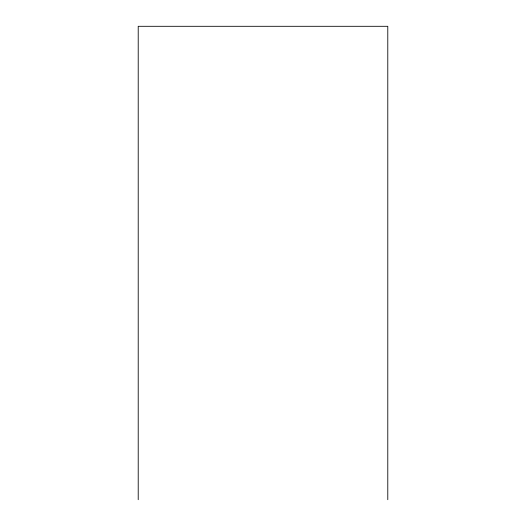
<?xml version="1.0" encoding="UTF-8"?>
<svg xmlns="http://www.w3.org/2000/svg" width="526" height="526" viewBox="0 0 526 526"><rect width="100%" height="100%" fill="white"/><g stroke="black" fill="none" stroke-linecap="round" stroke-linejoin="round"><path stroke-width="0.79" d="M387.787 499.7L387.787 26.3L138.213 26.3L138.213 499.7"/></g></svg>
